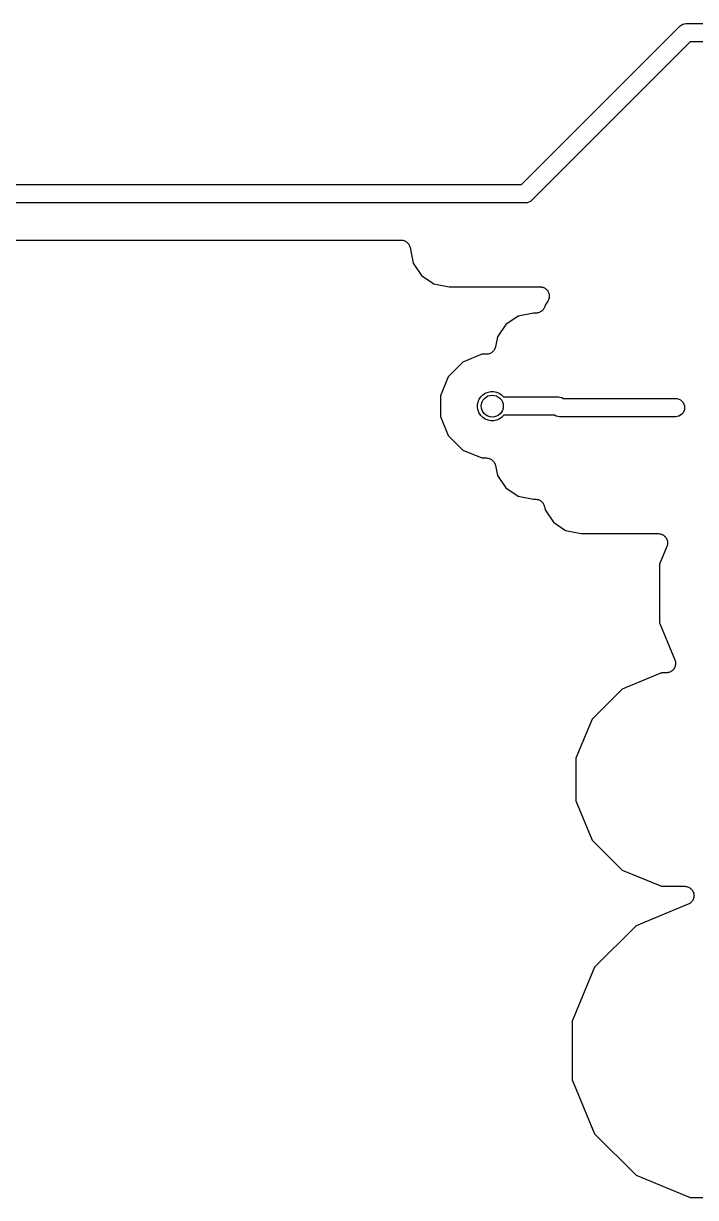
# Model space of a CAD drawing. Extents: x 0.4 to 11.3, y -7.9 to -0.4.
# Drawn here: x 4.547 to 4.908, y -5.185 to -4.554 of the extents above; entities that cross this region are included whole.
import ezdxf

# ---------------------------------------------------------------- set-up
doc = ezdxf.new("R2010")
doc.units = 0
doc.header["$MEASUREMENT"] = 0
doc.layers.add('BLACK', color=7, linetype='CONTINUOUS')

msp = doc.modelspace()

# ---------------------------------------------------------------- linework, layer by layer
at = {"layer": 'BLACK', "linetype": 'CONTINUOUS'}
for p, q in [((4.81489, -4.64075), (4.89989, -4.55575)), ((4.89989, -4.55575), (4.90005, -4.55556)), ((4.90005, -4.55556), (4.90023, -4.5554)), ((4.90023, -4.5554), (4.9008, -4.55494)), ((4.9008, -4.55494), (4.90165, -4.55449)), ((4.90165, -4.55449), (4.90258, -4.55421)), ((4.90258, -4.55421), (4.9033, -4.55413)), ((4.9033, -4.55413), (4.90354, -4.55411)), ((4.9033, -4.55413), (4.9033, -4.55413)), ((4.90354, -4.55411), (4.90378, -4.55413)), ((4.90378, -4.55413), (5.56292, -4.55413)), ((4.90558, -4.56398), (4.82058, -4.64898)), ((5.56472, -4.56398), (4.90558, -4.56398)), ((4.29819, -4.64075), (4.81489, -4.64075)), ((4.81669, -4.65059), (4.29639, -4.65059)), ((4.81693, -4.65061), (4.81669, -4.65059)), ((4.81717, -4.65059), (4.81693, -4.65061)), ((4.81789, -4.65052), (4.81717, -4.65059)), ((4.81717, -4.65059), (4.81717, -4.65059)), ((4.81882, -4.65024), (4.81789, -4.65052)), ((4.81968, -4.64978), (4.81882, -4.65024)), ((4.82043, -4.64917), (4.81968, -4.64978)), ((4.82058, -4.64898), (4.82043, -4.64917)), ((4.34688, -4.67059), (4.75018, -4.67059)), ((4.75018, -4.67059), (4.75021, -4.67059)), ((4.75021, -4.67059), (4.75021, -4.67059)), ((4.75021, -4.67059), (4.75021, -4.67059)), ((4.75021, -4.67059), (4.75025, -4.67059)), ((4.75025, -4.67059), (4.75071, -4.67064)), ((4.75071, -4.67064), (4.75118, -4.67069)), ((4.75118, -4.67069), (4.7512, -4.6707)), ((4.7512, -4.6707), (4.75122, -4.6707)), ((4.75122, -4.6707), (4.75166, -4.67084)), ((4.75166, -4.67084), (4.75211, -4.67098)), ((4.75211, -4.67098), (4.75213, -4.67099)), ((4.75213, -4.67099), (4.75215, -4.67099)), ((4.75215, -4.67099), (4.75256, -4.67122)), ((4.75256, -4.67122), (4.75297, -4.67144)), ((4.75297, -4.67144), (4.75299, -4.67146)), ((4.75299, -4.67146), (4.753, -4.67146)), ((4.753, -4.67146), (4.75336, -4.67177)), ((4.75336, -4.67177), (4.75372, -4.67206)), ((4.75372, -4.67206), (4.75374, -4.67208)), ((4.75374, -4.67208), (4.75375, -4.67209)), ((4.75375, -4.67209), (4.75405, -4.67246)), ((4.75405, -4.67246), (4.75434, -4.67282)), ((4.75434, -4.67282), (4.75435, -4.67284)), ((4.75435, -4.67284), (4.75436, -4.67285)), ((4.75436, -4.67285), (4.75458, -4.67327)), ((4.75458, -4.67327), (4.7548, -4.67368)), ((4.7548, -4.67368), (4.75481, -4.6737)), ((4.75481, -4.6737), (4.75481, -4.67372)), ((4.75481, -4.67372), (4.75495, -4.67416)), ((4.75495, -4.67416), (4.75508, -4.67462)), ((4.75508, -4.67462), (4.75675, -4.683)), ((4.75675, -4.683), (4.76117, -4.68962)), ((4.76117, -4.68962), (4.76779, -4.69404)), ((4.76779, -4.69404), (4.77608, -4.69569)), ((4.77608, -4.69569), (4.82487, -4.69569)), ((4.82487, -4.69569), (4.82492, -4.69569)), ((4.82492, -4.69569), (4.82492, -4.69569)), ((4.82492, -4.69569), (4.82492, -4.69569)), ((4.82492, -4.69569), (4.82494, -4.69569)), ((4.82494, -4.69569), (4.82542, -4.69574)), ((4.82542, -4.69574), (4.82589, -4.69579)), ((4.82589, -4.69579), (4.8259, -4.69579)), ((4.8259, -4.69579), (4.82591, -4.6958)), ((4.82591, -4.6958), (4.82637, -4.69594)), ((4.82637, -4.69594), (4.82682, -4.69608)), ((4.82682, -4.69608), (4.82683, -4.69609)), ((4.82683, -4.69609), (4.82684, -4.69609)), ((4.82684, -4.69609), (4.82726, -4.69632)), ((4.82726, -4.69632), (4.82768, -4.69655)), ((4.82768, -4.69655), (4.82769, -4.69656)), ((4.82769, -4.69656), (4.8277, -4.69656)), ((4.8277, -4.69656), (4.82806, -4.69687)), ((4.82806, -4.69687), (4.82843, -4.69717)), ((4.82843, -4.69717), (4.82844, -4.69718)), ((4.82844, -4.69718), (4.82845, -4.69719)), ((4.82845, -4.69719), (4.82874, -4.69756)), ((4.82874, -4.69756), (4.82905, -4.69793)), ((4.82905, -4.69793), (4.82905, -4.69794)), ((4.82905, -4.69794), (4.82906, -4.69795)), ((4.82906, -4.69795), (4.82928, -4.69837)), ((4.82948, -4.70262), (4.82926, -4.70304)), ((4.82928, -4.69837), (4.8295, -4.69879)), ((4.82949, -4.70261), (4.82948, -4.70262)), ((4.82963, -4.70215), (4.82949, -4.7026)), ((4.82949, -4.7026), (4.82949, -4.70261)), ((4.8295, -4.69879), (4.82951, -4.6988)), ((4.82951, -4.6988), (4.82951, -4.69881)), ((4.82951, -4.69881), (4.82964, -4.69926)), ((4.82977, -4.70169), (4.82963, -4.70215)), ((4.82964, -4.69926), (4.82978, -4.69973)), ((4.82978, -4.70167), (4.82977, -4.70168)), ((4.82977, -4.70168), (4.82977, -4.70169)), ((4.82978, -4.69973), (4.82978, -4.69974)), ((4.82978, -4.69974), (4.82979, -4.69975)), ((4.82982, -4.7012), (4.82978, -4.70167)), ((4.82979, -4.69975), (4.82983, -4.70022)), ((4.82987, -4.70072), (4.82982, -4.7012)), ((4.82983, -4.70022), (4.82987, -4.7007)), ((4.82987, -4.7007), (4.82987, -4.70071)), ((4.82987, -4.70071), (4.82987, -4.70072)), ((4.8254, -4.70901), (4.82499, -4.70923)), ((4.82542, -4.709), (4.8254, -4.70901)), ((4.82544, -4.70899), (4.82542, -4.709)), ((4.8258, -4.70869), (4.82544, -4.70899)), ((4.82616, -4.7084), (4.8258, -4.70869)), ((4.82618, -4.70839), (4.82616, -4.7084)), ((4.82619, -4.70837), (4.82618, -4.70839)), ((4.82649, -4.70801), (4.82619, -4.70837)), ((4.82679, -4.70765), (4.82649, -4.70801)), ((4.8268, -4.70764), (4.82679, -4.70765)), ((4.82681, -4.70762), (4.8268, -4.70764)), ((4.82704, -4.70721), (4.82681, -4.70762)), ((4.82726, -4.7068), (4.82704, -4.70721)), ((4.82727, -4.70678), (4.82726, -4.7068)), ((4.82728, -4.70676), (4.82727, -4.70678)), ((4.82742, -4.70632), (4.82728, -4.70676)), ((4.82756, -4.70587), (4.82742, -4.70632)), ((4.82757, -4.70583), (4.82756, -4.70587)), ((4.82762, -4.70558), (4.82757, -4.7058)), ((4.82757, -4.7058), (4.82757, -4.70583)), ((4.82757, -4.70583), (4.82757, -4.70583)), ((4.82757, -4.70583), (4.82757, -4.70583)), ((4.82903, -4.70346), (4.82762, -4.70558)), ((4.82926, -4.70304), (4.82903, -4.70346)), ((4.81306, -4.71148), (4.80645, -4.7159)), ((4.82136, -4.70983), (4.81306, -4.71148)), ((4.82267, -4.70983), (4.82136, -4.70983)), ((4.82314, -4.70978), (4.82267, -4.70983)), ((4.8236, -4.70974), (4.82314, -4.70978)), ((4.82362, -4.70973), (4.8236, -4.70974)), ((4.82364, -4.70973), (4.82362, -4.70973)), ((4.82409, -4.7096), (4.82364, -4.70973)), ((4.82454, -4.70946), (4.82409, -4.7096)), ((4.82456, -4.70945), (4.82454, -4.70946)), ((4.82458, -4.70945), (4.82456, -4.70945)), ((4.82499, -4.70923), (4.82458, -4.70945)), ((4.80645, -4.7159), (4.80203, -4.72251)), ((4.80094, -4.72797), (4.80093, -4.72801)), ((4.80095, -4.72794), (4.80094, -4.72797)), ((4.80094, -4.72797), (4.80094, -4.72797)), ((4.80094, -4.72797), (4.80094, -4.72797)), ((4.80203, -4.72251), (4.80095, -4.72794)), ((4.79367, -4.73197), (4.78342, -4.73621)), ((4.79604, -4.73197), (4.79367, -4.73197)), ((4.79651, -4.73192), (4.79604, -4.73197)), ((4.79697, -4.73188), (4.79651, -4.73192)), ((4.79699, -4.73188), (4.79697, -4.73188)), ((4.79701, -4.73187), (4.79699, -4.73188)), ((4.79746, -4.73174), (4.79701, -4.73187)), ((4.79791, -4.73161), (4.79746, -4.73174)), ((4.79793, -4.7316), (4.79791, -4.73161)), ((4.79795, -4.73159), (4.79793, -4.7316)), ((4.79836, -4.73137), (4.79795, -4.73159)), ((4.79878, -4.73115), (4.79836, -4.73137)), ((4.79879, -4.73114), (4.79878, -4.73115)), ((4.79881, -4.73113), (4.79879, -4.73114)), ((4.79917, -4.73084), (4.79881, -4.73113)), ((4.79954, -4.73054), (4.79917, -4.73084)), ((4.79955, -4.73053), (4.79954, -4.73054)), ((4.79957, -4.73052), (4.79955, -4.73053)), ((4.79986, -4.73016), (4.79957, -4.73052)), ((4.80017, -4.7298), (4.79986, -4.73016)), ((4.80019, -4.72976), (4.80017, -4.72978)), ((4.80017, -4.72978), (4.80017, -4.7298)), ((4.80041, -4.72935), (4.80019, -4.72976)), ((4.80064, -4.72894), (4.80041, -4.72935)), ((4.80065, -4.72891), (4.80064, -4.72892)), ((4.80064, -4.72892), (4.80064, -4.72894)), ((4.80079, -4.72846), (4.80065, -4.72891)), ((4.80093, -4.72801), (4.80079, -4.72846)), ((4.78342, -4.73621), (4.77558, -4.74405)), ((4.77558, -4.74405), (4.77134, -4.7543)), ((4.79419, -4.75373), (4.79548, -4.75286)), ((4.79548, -4.75286), (4.79692, -4.75227)), ((4.79692, -4.75227), (4.79844, -4.75197)), ((4.79844, -4.75197), (4.79999, -4.75197)), ((4.79999, -4.75197), (4.80151, -4.75227)), ((4.80151, -4.75227), (4.80294, -4.75286)), ((4.80294, -4.75286), (4.80423, -4.75373)), ((4.77134, -4.7543), (4.77134, -4.76539)), ((4.79134, -4.75907), (4.79164, -4.75755)), ((4.79134, -4.76062), (4.79134, -4.75907)), ((4.79164, -4.75755), (4.79223, -4.75611)), ((4.79223, -4.75611), (4.7931, -4.75482)), ((4.7931, -4.75482), (4.79419, -4.75373)), ((4.80423, -4.75373), (4.80533, -4.75482)), ((4.80533, -4.75482), (4.80539, -4.75492)), ((4.80539, -4.75492), (4.8344, -4.75492)), ((4.8344, -4.75492), (4.83465, -4.7549)), ((4.83465, -4.7549), (4.83489, -4.75492)), ((4.83489, -4.75492), (4.83489, -4.75492)), ((4.83489, -4.75492), (4.83561, -4.75499)), ((4.83561, -4.75499), (4.83654, -4.75527)), ((4.83654, -4.75527), (4.83735, -4.75571)), ((4.83735, -4.75571), (4.89788, -4.75571)), ((4.89788, -4.75571), (4.8986, -4.75578)), ((4.8986, -4.75578), (4.89953, -4.75606)), ((4.89953, -4.75606), (4.90039, -4.75652)), ((4.90039, -4.75652), (4.90113, -4.75713)), ((4.90113, -4.75713), (4.90175, -4.75788)), ((4.90175, -4.75788), (4.90221, -4.75874)), ((4.90221, -4.75874), (4.90249, -4.75967)), ((4.77134, -4.76539), (4.77558, -4.77563)), ((4.79164, -4.76214), (4.79134, -4.76062)), ((4.79223, -4.76357), (4.79164, -4.76214)), ((4.7931, -4.76486), (4.79223, -4.76357)), ((4.79419, -4.76596), (4.7931, -4.76486)), ((4.80533, -4.76486), (4.80423, -4.76596)), ((4.80539, -4.76476), (4.80533, -4.76486)), ((4.83273, -4.76476), (4.80539, -4.76476)), ((4.83354, -4.7652), (4.83273, -4.76476)), ((4.83447, -4.76548), (4.83354, -4.7652)), ((4.83519, -4.76555), (4.83447, -4.76548)), ((4.83543, -4.76557), (4.83519, -4.76555)), ((4.83519, -4.76555), (4.83519, -4.76555)), ((4.83567, -4.76555), (4.83543, -4.76557)), ((4.89788, -4.76555), (4.83567, -4.76555)), ((4.8986, -4.76548), (4.89788, -4.76555)), ((4.89953, -4.7652), (4.8986, -4.76548)), ((4.90039, -4.76474), (4.89953, -4.7652)), ((4.90113, -4.76413), (4.90039, -4.76474)), ((4.90175, -4.76338), (4.90113, -4.76413)), ((4.90221, -4.76252), (4.90175, -4.76338)), ((4.90249, -4.76159), (4.90221, -4.76252)), ((4.90249, -4.75967), (4.90258, -4.76063)), ((4.90258, -4.76063), (4.90249, -4.76159)), ((4.79548, -4.76682), (4.79419, -4.76596)), ((4.79692, -4.76741), (4.79548, -4.76682)), ((4.79844, -4.76772), (4.79692, -4.76741)), ((4.79999, -4.76772), (4.79844, -4.76772)), ((4.80151, -4.76741), (4.79999, -4.76772)), ((4.80294, -4.76682), (4.80151, -4.76741)), ((4.80423, -4.76596), (4.80294, -4.76682)), ((4.77558, -4.77563), (4.78342, -4.78347)), ((4.78342, -4.78347), (4.79367, -4.78772)), ((4.79367, -4.78772), (4.79604, -4.78772)), ((4.79604, -4.78772), (4.79607, -4.78772)), ((4.79607, -4.78772), (4.79607, -4.78772)), ((4.79607, -4.78772), (4.79607, -4.78772)), ((4.79607, -4.78772), (4.79611, -4.78772)), ((4.79611, -4.78772), (4.79658, -4.78777)), ((4.79658, -4.78777), (4.79704, -4.78782)), ((4.79704, -4.78782), (4.79706, -4.78782)), ((4.79706, -4.78782), (4.79708, -4.78783)), ((4.79708, -4.78783), (4.79753, -4.78797)), ((4.79753, -4.78797), (4.79798, -4.78811)), ((4.79798, -4.78811), (4.79799, -4.78811)), ((4.79799, -4.78811), (4.79801, -4.78812)), ((4.79801, -4.78812), (4.79842, -4.78835)), ((4.79842, -4.78835), (4.79883, -4.78857)), ((4.79883, -4.78857), (4.79885, -4.78858)), ((4.79885, -4.78858), (4.79887, -4.78859)), ((4.79887, -4.78859), (4.79923, -4.78889)), ((4.79923, -4.78889), (4.79959, -4.78919)), ((4.79959, -4.78919), (4.7996, -4.78921)), ((4.7996, -4.78921), (4.79961, -4.78922)), ((4.79961, -4.78922), (4.79991, -4.78959)), ((4.79991, -4.78959), (4.8002, -4.78995)), ((4.8002, -4.78995), (4.80021, -4.78996)), ((4.80021, -4.78996), (4.80023, -4.78998)), ((4.80023, -4.78998), (4.80044, -4.79039)), ((4.80044, -4.79039), (4.80066, -4.79081)), ((4.80066, -4.79081), (4.80067, -4.79083)), ((4.80067, -4.79083), (4.80068, -4.79084)), ((4.80068, -4.79084), (4.80081, -4.79129)), ((4.80081, -4.79129), (4.80095, -4.79174)), ((4.80095, -4.79174), (4.80203, -4.79717)), ((4.80203, -4.79717), (4.80645, -4.80379)), ((4.80645, -4.80379), (4.81306, -4.80821)), ((4.81306, -4.80821), (4.82136, -4.80986)), ((4.82136, -4.80986), (4.82236, -4.80986)), ((4.82236, -4.80986), (4.82239, -4.80986)), ((4.82239, -4.80986), (4.82239, -4.80986)), ((4.82239, -4.80986), (4.82239, -4.80986)), ((4.82239, -4.80986), (4.82243, -4.80986)), ((4.82243, -4.80986), (4.82289, -4.80991)), ((4.82289, -4.80991), (4.82336, -4.80996)), ((4.82336, -4.80996), (4.82338, -4.80997)), ((4.82338, -4.80997), (4.8234, -4.80997)), ((4.8234, -4.80997), (4.82384, -4.81011)), ((4.82384, -4.81011), (4.82429, -4.81025)), ((4.82429, -4.81025), (4.82431, -4.81026)), ((4.82431, -4.81026), (4.82433, -4.81026)), ((4.82433, -4.81026), (4.82474, -4.81049)), ((4.82474, -4.81049), (4.82515, -4.81071)), ((4.82515, -4.81071), (4.82516, -4.81072)), ((4.82516, -4.81072), (4.82518, -4.81073)), ((4.82518, -4.81073), (4.82554, -4.81103)), ((4.82554, -4.81103), (4.8259, -4.81133)), ((4.8259, -4.81133), (4.82591, -4.81135)), ((4.82591, -4.81135), (4.82593, -4.81136)), ((4.82593, -4.81136), (4.82622, -4.81173)), ((4.82622, -4.81173), (4.82652, -4.81209)), ((4.82652, -4.81209), (4.82653, -4.81211)), ((4.82653, -4.81211), (4.82654, -4.81212)), ((4.82654, -4.81212), (4.82676, -4.81254)), ((4.82676, -4.81254), (4.82698, -4.81295)), ((4.82698, -4.81295), (4.82698, -4.81297)), ((4.82698, -4.81297), (4.82699, -4.81299)), ((4.82699, -4.81299), (4.82712, -4.81343)), ((4.82712, -4.81343), (4.82726, -4.81388)), ((4.82726, -4.81388), (4.82762, -4.81568)), ((4.82762, -4.81568), (4.83204, -4.82229)), ((4.83204, -4.82229), (4.83865, -4.82671)), ((4.83865, -4.82671), (4.84695, -4.82836)), ((4.84695, -4.82836), (4.88842, -4.82836)), ((4.88842, -4.82836), (4.88847, -4.82836)), ((4.88847, -4.82836), (4.88847, -4.82836)), ((4.88847, -4.82836), (4.88847, -4.82836)), ((4.88847, -4.82836), (4.88849, -4.82836)), ((4.88849, -4.82836), (4.88897, -4.82842)), ((4.88897, -4.82842), (4.88944, -4.82847)), ((4.88944, -4.82847), (4.88945, -4.82847)), ((4.88945, -4.82847), (4.88946, -4.82847)), ((4.88946, -4.82847), (4.88992, -4.82862)), ((4.88992, -4.82862), (4.89037, -4.82876)), ((4.89037, -4.82876), (4.89038, -4.82876)), ((4.89038, -4.82876), (4.89039, -4.82877)), ((4.89039, -4.82877), (4.89081, -4.829)), ((4.89304, -4.83528), (4.88906, -4.8449)), ((4.89081, -4.829), (4.89123, -4.82922)), ((4.89123, -4.82922), (4.89124, -4.82923)), ((4.89124, -4.82923), (4.89125, -4.82924)), ((4.89125, -4.82924), (4.89161, -4.82954)), ((4.89161, -4.82954), (4.89198, -4.82985)), ((4.89198, -4.82985), (4.89199, -4.82986)), ((4.89199, -4.82986), (4.892, -4.82987)), ((4.892, -4.82987), (4.8923, -4.83024)), ((4.8923, -4.83024), (4.89259, -4.8306)), ((4.89259, -4.8306), (4.8926, -4.83062)), ((4.8926, -4.83062), (4.89261, -4.83063)), ((4.89261, -4.83063), (4.89283, -4.83105)), ((4.89283, -4.83105), (4.89305, -4.83147)), ((4.89318, -4.83482), (4.89304, -4.83528)), ((4.89305, -4.83147), (4.89305, -4.83148)), ((4.89305, -4.83148), (4.89306, -4.83149)), ((4.89306, -4.83149), (4.89319, -4.83195)), ((4.89332, -4.83437), (4.89318, -4.83482)), ((4.89319, -4.83195), (4.89333, -4.8324)), ((4.89333, -4.83434), (4.89332, -4.83436)), ((4.89332, -4.83436), (4.89332, -4.83437)), ((4.89333, -4.8324), (4.89333, -4.83241)), ((4.89333, -4.83241), (4.89334, -4.83243)), ((4.89337, -4.83387), (4.89333, -4.83434)), ((4.89334, -4.83243), (4.89338, -4.8329)), ((4.89342, -4.8334), (4.89337, -4.83387)), ((4.89338, -4.8329), (4.89342, -4.83337)), ((4.89342, -4.83337), (4.89342, -4.83339)), ((4.89342, -4.83339), (4.89342, -4.8334)), ((4.88906, -4.8449), (4.88906, -4.87635)), ((4.88906, -4.87635), (4.89732, -4.89631)), ((4.89732, -4.89631), (4.89734, -4.89635)), ((4.89734, -4.89635), (4.89734, -4.89636)), ((4.89734, -4.89636), (4.89734, -4.89636)), ((4.89734, -4.89636), (4.89735, -4.89638)), ((4.89735, -4.89638), (4.89748, -4.89684)), ((4.89748, -4.89684), (4.89761, -4.89729)), ((4.89761, -4.89729), (4.89762, -4.8973)), ((4.89762, -4.8973), (4.89762, -4.89732)), ((4.89762, -4.89732), (4.89766, -4.89779)), ((4.8977, -4.89829), (4.89765, -4.89876)), ((4.89766, -4.89779), (4.8977, -4.89826)), ((4.8977, -4.89826), (4.8977, -4.89828)), ((4.8977, -4.89828), (4.8977, -4.89829)), ((4.89016, -4.90323), (4.86906, -4.91197)), ((4.8927, -4.90323), (4.89016, -4.90323)), ((4.89318, -4.90318), (4.8927, -4.90323)), ((4.89365, -4.90314), (4.89318, -4.90318)), ((4.89366, -4.90313), (4.89365, -4.90314)), ((4.89367, -4.90313), (4.89366, -4.90313)), ((4.89413, -4.903), (4.89367, -4.90313)), ((4.89458, -4.90286), (4.89413, -4.903)), ((4.8946, -4.90285), (4.89458, -4.90286)), ((4.89461, -4.90285), (4.8946, -4.90285)), ((4.89503, -4.90263), (4.89461, -4.90285)), ((4.89545, -4.90241), (4.89503, -4.90263)), ((4.89546, -4.9024), (4.89545, -4.90241)), ((4.89547, -4.90239), (4.89546, -4.9024)), ((4.89584, -4.90209), (4.89547, -4.90239)), ((4.89621, -4.90179), (4.89584, -4.90209)), ((4.89622, -4.90178), (4.89621, -4.90179)), ((4.89623, -4.90178), (4.89622, -4.90178)), ((4.89653, -4.90141), (4.89623, -4.90178)), ((4.89683, -4.90105), (4.89653, -4.90141)), ((4.89684, -4.90103), (4.89683, -4.90105)), ((4.89685, -4.90102), (4.89684, -4.90103)), ((4.89708, -4.9006), (4.89685, -4.90102)), ((4.8973, -4.90019), (4.89708, -4.9006)), ((4.89731, -4.90018), (4.8973, -4.90019)), ((4.89745, -4.89971), (4.89731, -4.90017)), ((4.89731, -4.90017), (4.89731, -4.90018)), ((4.8976, -4.89926), (4.89745, -4.89971)), ((4.89765, -4.89876), (4.8976, -4.89923)), ((4.8976, -4.89923), (4.8976, -4.89925)), ((4.8976, -4.89925), (4.8976, -4.89926)), ((4.86906, -4.91197), (4.85291, -4.92811)), ((4.85291, -4.92811), (4.84417, -4.94921)), ((4.84417, -4.94921), (4.84417, -4.97205)), ((4.84417, -4.97205), (4.85291, -4.99315)), ((4.85291, -4.99315), (4.86906, -5.00929)), ((4.86906, -5.00929), (4.89016, -5.01803)), ((4.89016, -5.01803), (4.90264, -5.01803)), ((4.90264, -5.01803), (4.9027, -5.01803)), ((4.9027, -5.01803), (4.9027, -5.01803)), ((4.9027, -5.01803), (4.9027, -5.01803)), ((4.9027, -5.01803), (4.90271, -5.01803)), ((4.90271, -5.01803), (4.9032, -5.01809)), ((4.9032, -5.01809), (4.90367, -5.01814)), ((4.90367, -5.01814), (4.90367, -5.01814)), ((4.90367, -5.01814), (4.90368, -5.01814)), ((4.90368, -5.01814), (4.90415, -5.01829)), ((4.90415, -5.01829), (4.9046, -5.01843)), ((4.9046, -5.01843), (4.9046, -5.01843)), ((4.9046, -5.01843), (4.90461, -5.01844)), ((4.90461, -5.01844), (4.90503, -5.01867)), ((4.90503, -5.01867), (4.90546, -5.0189)), ((4.90546, -5.0189), (4.90546, -5.0189)), ((4.90546, -5.0189), (4.90546, -5.01891)), ((4.90546, -5.01891), (4.90583, -5.01921)), ((4.90583, -5.01921), (4.90621, -5.01953)), ((4.90621, -5.01953), (4.90621, -5.01953)), ((4.90621, -5.01953), (4.90621, -5.01953)), ((4.90621, -5.01953), (4.90652, -5.01992)), ((4.90652, -5.01992), (4.90682, -5.02029)), ((4.90682, -5.02029), (4.90682, -5.02029)), ((4.90682, -5.02029), (4.90682, -5.02029)), ((4.90682, -5.02029), (4.90705, -5.02073)), ((4.90705, -5.02073), (4.90727, -5.02115)), ((4.90739, -5.0245), (4.90725, -5.02496)), ((4.90727, -5.02115), (4.90727, -5.02115)), ((4.90727, -5.02115), (4.90728, -5.02116)), ((4.90728, -5.02116), (4.90741, -5.02161)), ((4.90754, -5.02404), (4.90739, -5.0245)), ((4.90741, -5.02161), (4.90755, -5.02209)), ((4.90759, -5.02356), (4.90754, -5.02403)), ((4.90754, -5.02403), (4.90754, -5.02403)), ((4.90754, -5.02403), (4.90754, -5.02404)), ((4.90755, -5.02209), (4.90755, -5.02209)), ((4.90755, -5.02209), (4.90755, -5.02209)), ((4.90755, -5.02209), (4.90759, -5.02257)), ((4.90759, -5.02257), (4.90764, -5.02306)), ((4.90764, -5.02307), (4.90759, -5.02356)), ((4.90764, -5.02306), (4.90764, -5.02306)), ((4.90764, -5.02306), (4.90764, -5.02307)), ((4.90455, -5.02765), (4.87648, -5.03928)), ((4.90498, -5.02742), (4.90455, -5.02765)), ((4.90541, -5.0272), (4.90498, -5.02742)), ((4.90579, -5.02689), (4.90541, -5.02719)), ((4.90541, -5.02719), (4.90541, -5.02719)), ((4.90541, -5.02719), (4.90541, -5.0272)), ((4.90616, -5.02658), (4.90579, -5.02689)), ((4.90617, -5.02658), (4.90616, -5.02658)), ((4.90648, -5.02619), (4.90617, -5.02657)), ((4.90617, -5.02657), (4.90617, -5.02658)), ((4.90678, -5.02583), (4.90648, -5.02619)), ((4.90679, -5.02582), (4.90678, -5.02583)), ((4.90702, -5.02539), (4.90679, -5.02582)), ((4.90679, -5.02582), (4.90679, -5.02582)), ((4.90725, -5.02497), (4.90702, -5.02539)), ((4.90725, -5.02496), (4.90725, -5.02496)), ((4.90725, -5.02496), (4.90725, -5.02497)), ((4.87648, -5.03928), (4.85424, -5.06152)), ((4.85424, -5.06152), (4.8422, -5.09057)), ((4.8422, -5.09057), (4.8422, -5.12202)), ((4.8422, -5.12202), (4.85424, -5.15108)), ((4.85424, -5.15108), (4.87648, -5.17332)), ((4.87648, -5.17332), (4.90553, -5.18535)), ((4.90553, -5.18535), (4.93698, -5.18535))]:
    msp.add_line(p, q, dxfattribs=at)
at = {"layer": 'BLACK'}
msp.add_circle((4.79921, -4.75984), 0.00591, dxfattribs=at)

doc.saveas('drawing.dxf')
